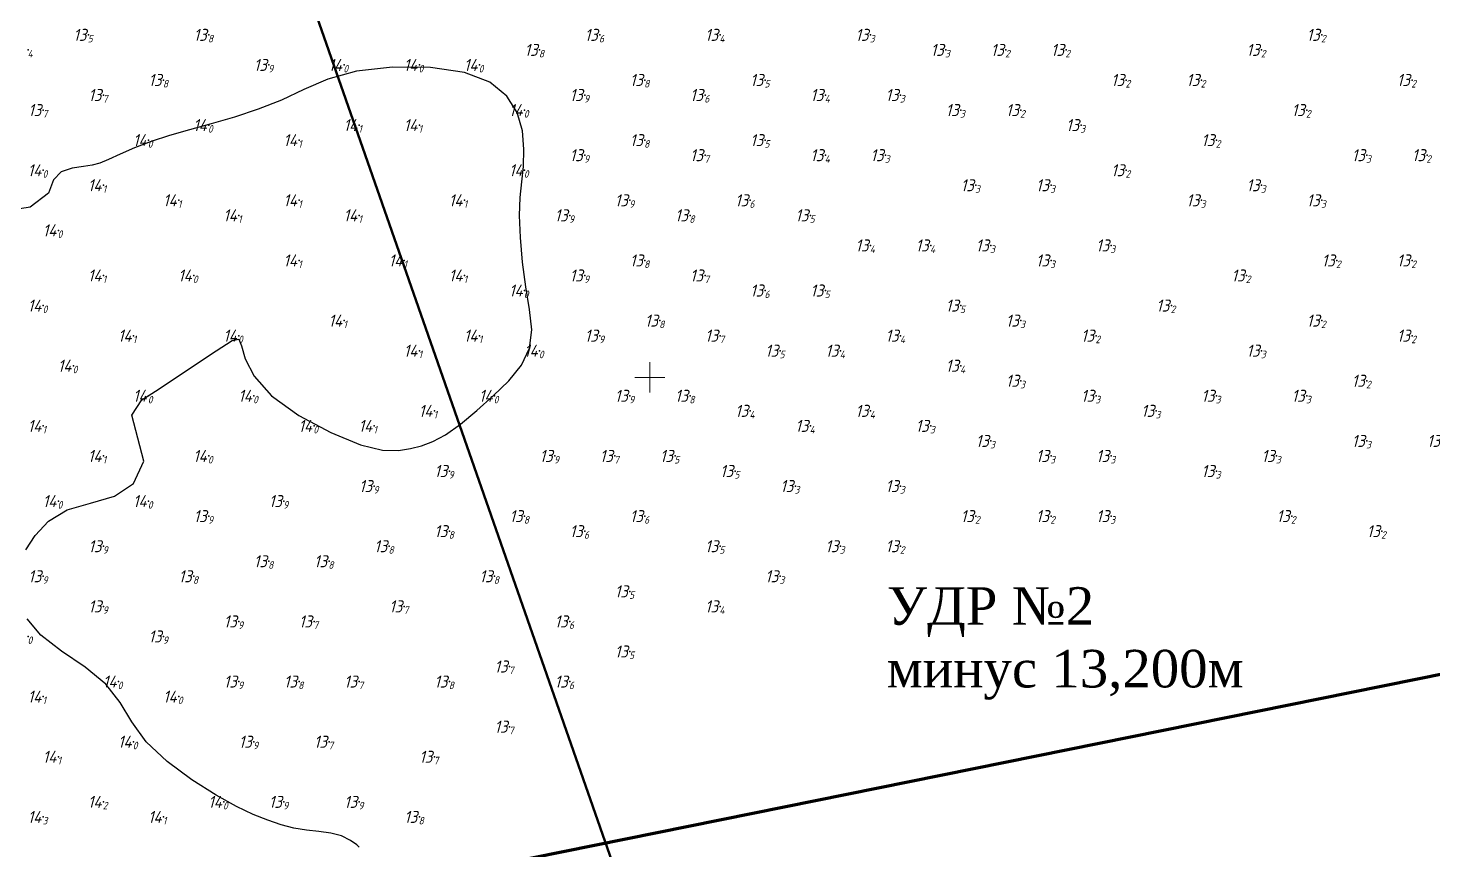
# Model space of a CAD drawing. Header units: feet. Extents: x 555402 to 556028, y 5031181 to 5031471.
# Drawn here: x 555762 to 555855.4, y 5031285.8 to 5031340.5 of the extents above; entities that cross this region are included whole.
import ezdxf
from ezdxf.enums import TextEntityAlignment as Align

# ---------------------------------------------------------------- set-up
doc = ezdxf.new("R2010")
doc.units = ezdxf.units.FT
doc.header["$LTSCALE"] = 5
doc.header["$MEASUREMENT"] = 0
doc.layers.add('_Р_СТ', color=8, linetype='CONTINUOUS', lineweight=9)
for name, color, linetype in [('DEPTHS_TEXT', 7, 'CONTINUOUS'), ('POINTS', 8, 'CONTINUOUS'), ('POINTS_CON', 150, 'CONTINUOUS'), ('надписи', 7, 'CONTINUOUS'), ('Р__ОН_Р__ОТ', 7, 'CONTINUOUS')]:
    doc.layers.add(name, color=color, linetype=linetype)
doc.styles.add('ISO', font='iso')
doc.styles.add('style1', font='times.ttf')

msp = doc.modelspace()

# ---------------------------------------------------------------- linework, layer by layer
at = {"layer": '_Р_СТ', "linetype": 'Continuous', "flags": 128}
for points in [[(555803.318, 5031316.229), (555803.318, 5031318.229)], [(555802.318, 5031317.229), (555804.318, 5031317.229)]]:
    msp.add_lwpolyline(points, dxfattribs=at)
at = {"layer": 'POINTS', "linetype": 'Continuous'}
for p in [(555766, 5031340, 13.5), (555774, 5031340, 13.8), (555800, 5031340, 13.6), (555808, 5031340, 13.4), (555818, 5031340, 13.3), (555848, 5031340, 13.2), (555762, 5031339, 13.4), (555796, 5031339, 13.8), (555823, 5031339, 13.3), (555827, 5031339, 13.2), (555831, 5031339, 13.2), (555844, 5031339, 13.2), (555778, 5031338, 13.9), (555783, 5031338, 14), (555788, 5031338, 14), (555792, 5031338, 14), (555771, 5031337, 13.8), (555803, 5031337, 13.8), (555811, 5031337, 13.5), (555835, 5031337, 13.2), (555840, 5031337, 13.2), (555854, 5031337, 13.2), (555767, 5031336, 13.7), (555799, 5031336, 13.9), (555807, 5031336, 13.6), (555815, 5031336, 13.4), (555820, 5031336, 13.3), (555763, 5031335, 13.7), (555795, 5031335, 14), (555824, 5031335, 13.3), (555828, 5031335, 13.2), (555847, 5031335, 13.2), (555774, 5031334, 14), (555784, 5031334, 14.1), (555788, 5031334, 14.1), (555832, 5031334, 13.3), (555770, 5031333, 14), (555780, 5031333, 14.1), (555803, 5031333, 13.8), (555811, 5031333, 13.5), (555841, 5031333, 13.2), (555799, 5031332, 13.9), (555807, 5031332, 13.7), (555815, 5031332, 13.4), (555819, 5031332, 13.3), (555851, 5031332, 13.3), (555855, 5031332, 13.2), (555763, 5031331, 14), (555795, 5031331, 14), (555835, 5031331, 13.2), (555767, 5031330, 14.1), (555825, 5031330, 13.3), (555830, 5031330, 13.3), (555844, 5031330, 13.3), (555772, 5031329, 14.1), (555780, 5031329, 14.1), (555791, 5031329, 14.1), (555802, 5031329, 13.9), (555810, 5031329, 13.6), (555840, 5031329, 13.3), (555848, 5031329, 13.3), (555776, 5031328, 14.1), (555784, 5031328, 14.1), (555798, 5031328, 13.9), (555806, 5031328, 13.8), (555814, 5031328, 13.5), (555764, 5031327, 14), (555818, 5031326, 13.4), (555822, 5031326, 13.4), (555826, 5031326, 13.3), (555834, 5031326, 13.3), (555780, 5031325, 14.1), (555787, 5031325, 14.1), (555803, 5031325, 13.8), (555830, 5031325, 13.3), (555849, 5031325, 13.2), (555854, 5031325, 13.2), (555767, 5031324, 14.1), (555773, 5031324, 14), (555791, 5031324, 14.1), (555799, 5031324, 13.9), (555807, 5031324, 13.7), (555843, 5031324, 13.2), (555795, 5031323, 14), (555811, 5031323, 13.6), (555815, 5031323, 13.5), (555763, 5031322, 14), (555824, 5031322, 13.5), (555838, 5031322, 13.2), (555783, 5031321, 14.1), (555804, 5031321, 13.8), (555828, 5031321, 13.3), (555848, 5031321, 13.2), (555769, 5031320, 14.1), (555776, 5031320, 14), (555792, 5031320, 14.1), (555800, 5031320, 13.9), (555808, 5031320, 13.7), (555820, 5031320, 13.4), (555833, 5031320, 13.2), (555854, 5031320, 13.2), (555788, 5031319, 14.1), (555796, 5031319, 14), (555812, 5031319, 13.5), (555816, 5031319, 13.4), (555844, 5031319, 13.3), (555765, 5031318, 14), (555824, 5031318, 13.4), (555828, 5031317, 13.3), (555851, 5031317, 13.2), (555770, 5031316, 14), (555777, 5031316, 14), (555793, 5031316, 14), (555802, 5031316, 13.9), (555806, 5031316, 13.8), (555833, 5031316, 13.3), (555841, 5031316, 13.3), (555847, 5031316, 13.3), (555789, 5031315, 14.1), (555810, 5031315, 13.4), (555818, 5031315, 13.4), (555837, 5031315, 13.3), (555763, 5031314, 14.1), (555781, 5031314, 14), (555785, 5031314, 14.1), (555814, 5031314, 13.4), (555822, 5031314, 13.3), (555826, 5031313, 13.3), (555851, 5031313, 13.3), (555767, 5031312, 14.1), (555774, 5031312, 14), (555797, 5031312, 13.9), (555801, 5031312, 13.7), (555805, 5031312, 13.5), (555830, 5031312, 13.3), (555834, 5031312, 13.3), (555845, 5031312, 13.3), (555790, 5031311, 13.9), (555809, 5031311, 13.5), (555841, 5031311, 13.3), (555785, 5031310, 13.9), (555813, 5031310, 13.3), (555820, 5031310, 13.3), (555764, 5031309, 14), (555770, 5031309, 14), (555779, 5031309, 13.9), (555774, 5031308, 13.9), (555795, 5031308, 13.8), (555803, 5031308, 13.6), (555825, 5031308, 13.2), (555830, 5031308, 13.2), (555834, 5031308, 13.3), (555846, 5031308, 13.2), (555790, 5031307, 13.8), (555799, 5031307, 13.6), (555852, 5031307, 13.2), (555767, 5031306, 13.9), (555786, 5031306, 13.8), (555808, 5031306, 13.5), (555816, 5031306, 13.3), (555820, 5031306, 13.2), (555778, 5031305, 13.8), (555782, 5031305, 13.8), (555763, 5031304, 13.9), (555773, 5031304, 13.8), (555793, 5031304, 13.8), (555812, 5031304, 13.3), (555802, 5031303, 13.5), (555767, 5031302, 13.9), (555787, 5031302, 13.7), (555808, 5031302, 13.4), (555776, 5031301, 13.9), (555781, 5031301, 13.7), (555798, 5031301, 13.6), (555762, 5031300, 14), (555771, 5031300, 13.9), (555802, 5031299, 13.5), (555794, 5031298, 13.7), (555768, 5031297, 14), (555776, 5031297, 13.9), (555780, 5031297, 13.8), (555784, 5031297, 13.7), (555790, 5031297, 13.8), (555798, 5031297, 13.6), (555763, 5031296, 14.1), (555772, 5031296, 14), (555794, 5031294, 13.7), (555769, 5031293, 14), (555777, 5031293, 13.9), (555782, 5031293, 13.7), (555764, 5031292, 14.1), (555789, 5031292, 13.7), (555767, 5031289, 14.2), (555775, 5031289, 14), (555779, 5031289, 13.9), (555784, 5031289, 13.9), (555763, 5031288, 14.3), (555771, 5031288, 14.1), (555788, 5031288, 13.8)]:
    msp.add_point(p, dxfattribs=at)
at = {"layer": 'POINTS_CON', "linetype": 'Continuous', "flags": 128}
msp.add_lwpolyline([(555769.539, 5031315.732), (555770.697, 5031316.476), (555772.65, 5031317.768), (555774.5, 5031319), (555775.562, 5031319.679), (555775.994, 5031319.765), (555776.167, 5031319.333), (555776.426, 5031318.469), (555777.019, 5031317.309), (555778.167, 5031316), (555779.978, 5031314.694), (555782.105, 5031313.556), (555784.083, 5031312.75), (555785.559, 5031312.389), (555786.608, 5031312.361), (555787.417, 5031312.5), (555788.151, 5031312.682), (555788.904, 5031312.957), (555789.75, 5031313.417), (555790.738, 5031314.123), (555791.818, 5031315.015), (555792.917, 5031316), (555793.951, 5031317.006), (555794.799, 5031318.049), (555795.333, 5031319.167), (555795.472, 5031320.392), (555795.333, 5031321.747), (555795.083, 5031323.25), (555794.864, 5031324.889), (555794.719, 5031326.528), (555794.667, 5031328), (555794.713, 5031329.194), (555794.815, 5031330.222), (555794.917, 5031331.25), (555794.957, 5031332.401), (555794.849, 5031333.627), (555794.5, 5031334.833), (555793.815, 5031335.932), (555792.685, 5031336.846), (555791, 5031337.5), (555788.735, 5031337.836), (555786.21, 5031337.858), (555783.833, 5031337.583), (555781.907, 5031337.049), (555780.315, 5031336.367), (555778.833, 5031335.667), (555777.29, 5031335.052), (555775.71, 5031334.531), (555774.167, 5031334.083), (555772.722, 5031333.688), (555771.389, 5031333.312), (555770.167, 5031332.917), (555769.062, 5031332.483), (555768.105, 5031332.059), (555767.333, 5031331.708), (555766.753, 5031331.478), (555766.247, 5031331.341), (555765.667, 5031331.25), (555764.926, 5031331.143), (555764.187, 5031330.891), (555763.673, 5031330.351), (555763.346, 5031329.47), (555762.124, 5031328.553), (555758.667, 5031328)], dxfattribs=at)
at = {"layer": 'POINTS_CON', "linetype": 'Continuous'}
for points in [[(555761.833, 5031305.75), (555762.454, 5031306.719), (555763.352, 5031307.67), (555764.583, 5031308.417), (555766.136, 5031308.87), (555767.725, 5031309.324), (555769, 5031310.167), (555769.673, 5031311.648), (555768.888, 5031314.719), (555769.539, 5031315.732)], [(555784, 5031286), (555783.846, 5031286.139), (555783.432, 5031286.444), (555782.833, 5031286.75), (555782.117, 5031286.93), (555781.327, 5031287.024), (555780.5, 5031287.111), (555779.664, 5031287.259), (555778.809, 5031287.481), (555777.917, 5031287.778), (555776.957, 5031288.16), (555775.849, 5031288.691), (555774.5, 5031289.444), (555772.883, 5031290.465), (555771.228, 5031291.683), (555769.833, 5031293), (555768.883, 5031294.327), (555768.117, 5031295.617), (555767.167, 5031296.833), (555765.784, 5031297.954), (555764.216, 5031299.019), (555762.833, 5031300.083), (555761.923, 5031301.182)]]:
    msp.add_lwpolyline(points, dxfattribs=at)
at = {"layer": 'надписи', "color": 6, "linetype": 'Continuous', "lineweight": 50}
msp.add_line((555762.953, 5031393.431), (555804.305, 5031275.036), dxfattribs=at)
at = {"layer": 'надписи', "color": 1, "linetype": 'Continuous', "lineweight": 100, "flags": 128}
msp.add_lwpolyline([(555696.236, 5031345.147), (555848.54, 5031402.221), (555933.195, 5031404.906), (555965.436, 5031319.623), (555724.081, 5031270.839), (555696.236, 5031345.147)], dxfattribs=at)
at = {"layer": 'Р__ОН_Р__ОТ', "color": 96, "linetype": 'Continuous', "lineweight": 50, "flags": 128}
msp.add_lwpolyline([(555417.7, 5031197.3), (555647.7, 5031255.4), (555995.5, 5031325.7), (556001.9, 5031346.7), (555967.5, 5031457.8), (555918.6, 5031446.9), (555891.9, 5031446.3), (555408.8, 5031291.6), (555417.7, 5031197.3)], close=True, dxfattribs=at)

# ---------------------------------------------------------------- texts
at = {"layer": 'DEPTHS_TEXT', "linetype": 'Continuous', "style": 'ISO', "oblique": 15}
for s, p in [('13', (555765.866, 5031340)), ('13', (555773.866, 5031340)), ('13', (555799.866, 5031340)), ('13', (555807.866, 5031340)), ('13', (555817.866, 5031340)), ('13', (555847.866, 5031340)), ('13', (555795.866, 5031339)), ('13', (555822.866, 5031339)), ('13', (555826.866, 5031339)), ('13', (555830.866, 5031339)), ('13', (555843.866, 5031339)), ('13', (555777.866, 5031338)), ('14', (555782.866, 5031338)), ('14', (555787.866, 5031338)), ('14', (555791.866, 5031338)), ('13', (555770.866, 5031337)), ('13', (555802.866, 5031337)), ('13', (555810.866, 5031337)), ('13', (555834.866, 5031337)), ('13', (555839.866, 5031337)), ('13', (555853.866, 5031337)), ('13', (555766.866, 5031336)), ('13', (555798.866, 5031336)), ('13', (555806.866, 5031336)), ('13', (555814.866, 5031336)), ('13', (555819.866, 5031336)), ('13', (555762.866, 5031335)), ('14', (555794.866, 5031335)), ('13', (555823.866, 5031335)), ('13', (555827.866, 5031335)), ('13', (555846.866, 5031335)), ('14', (555773.866, 5031334)), ('14', (555783.866, 5031334)), ('14', (555787.866, 5031334)), ('13', (555831.866, 5031334)), ('14', (555769.866, 5031333)), ('14', (555779.866, 5031333)), ('13', (555802.866, 5031333)), ('13', (555810.866, 5031333)), ('13', (555840.866, 5031333)), ('13', (555798.866, 5031332)), ('13', (555806.866, 5031332)), ('13', (555814.866, 5031332)), ('13', (555818.866, 5031332)), ('13', (555850.866, 5031332)), ('13', (555854.866, 5031332)), ('14', (555762.866, 5031331)), ('14', (555794.866, 5031331)), ('13', (555834.866, 5031331)), ('14', (555766.866, 5031330)), ('13', (555824.866, 5031330)), ('13', (555829.866, 5031330)), ('13', (555843.866, 5031330)), ('14', (555771.866, 5031329)), ('14', (555779.866, 5031329)), ('14', (555790.866, 5031329)), ('13', (555801.866, 5031329)), ('13', (555809.866, 5031329)), ('13', (555839.866, 5031329)), ('13', (555847.866, 5031329)), ('14', (555775.866, 5031328)), ('14', (555783.866, 5031328)), ('13', (555797.866, 5031328)), ('13', (555805.866, 5031328)), ('13', (555813.866, 5031328)), ('14', (555763.866, 5031327)), ('13', (555817.866, 5031326)), ('13', (555821.866, 5031326)), ('13', (555825.866, 5031326)), ('13', (555833.866, 5031326)), ('14', (555779.866, 5031325)), ('14', (555786.866, 5031325)), ('13', (555802.866, 5031325)), ('13', (555829.866, 5031325)), ('13', (555848.866, 5031325)), ('13', (555853.866, 5031325)), ('14', (555766.866, 5031324)), ('14', (555772.866, 5031324)), ('14', (555790.866, 5031324)), ('13', (555798.866, 5031324)), ('13', (555806.866, 5031324)), ('13', (555842.866, 5031324)), ('14', (555794.866, 5031323)), ('13', (555810.866, 5031323)), ('13', (555814.866, 5031323)), ('14', (555762.866, 5031322)), ('13', (555823.866, 5031322)), ('13', (555837.866, 5031322)), ('14', (555782.866, 5031321)), ('13', (555803.866, 5031321)), ('13', (555827.866, 5031321)), ('13', (555847.866, 5031321)), ('14', (555768.866, 5031320)), ('14', (555775.866, 5031320)), ('14', (555791.866, 5031320)), ('13', (555799.866, 5031320)), ('13', (555807.866, 5031320)), ('13', (555819.866, 5031320)), ('13', (555832.866, 5031320)), ('13', (555853.866, 5031320)), ('14', (555787.866, 5031319)), ('14', (555795.866, 5031319)), ('13', (555811.866, 5031319)), ('13', (555815.866, 5031319)), ('13', (555843.866, 5031319)), ('14', (555764.866, 5031318)), ('13', (555823.866, 5031318)), ('13', (555827.866, 5031317)), ('13', (555850.866, 5031317)), ('14', (555769.866, 5031316)), ('14', (555776.866, 5031316)), ('14', (555792.866, 5031316)), ('13', (555801.866, 5031316)), ('13', (555805.866, 5031316)), ('13', (555832.866, 5031316)), ('13', (555840.866, 5031316)), ('13', (555846.866, 5031316)), ('14', (555788.866, 5031315)), ('13', (555809.866, 5031315)), ('13', (555817.866, 5031315)), ('13', (555836.866, 5031315)), ('14', (555762.866, 5031314)), ('14', (555780.866, 5031314)), ('14', (555784.866, 5031314)), ('13', (555813.866, 5031314)), ('13', (555821.866, 5031314)), ('13', (555825.866, 5031313)), ('13', (555850.866, 5031313)), ('13', (555855.866, 5031313)), ('14', (555766.866, 5031312)), ('14', (555773.866, 5031312)), ('13', (555796.866, 5031312)), ('13', (555800.866, 5031312)), ('13', (555804.866, 5031312)), ('13', (555829.866, 5031312)), ('13', (555833.866, 5031312)), ('13', (555844.866, 5031312)), ('13', (555789.866, 5031311)), ('13', (555808.866, 5031311)), ('13', (555840.866, 5031311)), ('13', (555784.866, 5031310)), ('13', (555812.866, 5031310)), ('13', (555819.866, 5031310)), ('14', (555763.866, 5031309)), ('14', (555769.866, 5031309)), ('13', (555778.866, 5031309)), ('13', (555773.866, 5031308)), ('13', (555794.866, 5031308)), ('13', (555802.866, 5031308)), ('13', (555824.866, 5031308)), ('13', (555829.866, 5031308)), ('13', (555833.866, 5031308)), ('13', (555845.866, 5031308)), ('13', (555789.866, 5031307)), ('13', (555798.866, 5031307)), ('13', (555851.866, 5031307)), ('13', (555766.866, 5031306)), ('13', (555785.866, 5031306)), ('13', (555807.866, 5031306)), ('13', (555815.866, 5031306)), ('13', (555819.866, 5031306)), ('13', (555777.866, 5031305)), ('13', (555781.866, 5031305)), ('13', (555762.866, 5031304)), ('13', (555772.866, 5031304)), ('13', (555792.866, 5031304)), ('13', (555811.866, 5031304)), ('13', (555801.866, 5031303)), ('13', (555766.866, 5031302)), ('13', (555786.866, 5031302)), ('13', (555807.866, 5031302)), ('13', (555775.866, 5031301)), ('13', (555780.866, 5031301)), ('13', (555797.866, 5031301)), ('13', (555770.866, 5031300)), ('13', (555801.866, 5031299)), ('13', (555793.866, 5031298)), ('14', (555767.866, 5031297)), ('13', (555775.866, 5031297)), ('13', (555779.866, 5031297)), ('13', (555783.866, 5031297)), ('13', (555789.866, 5031297)), ('13', (555797.866, 5031297)), ('14', (555762.866, 5031296)), ('14', (555771.866, 5031296)), ('13', (555793.866, 5031294)), ('14', (555768.866, 5031293)), ('13', (555776.866, 5031293)), ('13', (555781.866, 5031293)), ('14', (555763.866, 5031292)), ('13', (555788.866, 5031292)), ('14', (555766.866, 5031289)), ('14', (555774.866, 5031289)), ('13', (555778.866, 5031289)), ('13', (555783.866, 5031289)), ('14', (555762.866, 5031288)), ('14', (555770.866, 5031288)), ('13', (555787.866, 5031288))]:
    msp.add_text(s, height=0.8, dxfattribs=at).set_placement(p, align=Align.MIDDLE_RIGHT)
for s, p in [('5', (555765.95, 5031340)), ('8', (555773.95, 5031340)), ('6', (555799.95, 5031340)), ('4', (555807.95, 5031340)), ('3', (555817.95, 5031340)), ('2', (555847.95, 5031340)), ('4', (555761.95, 5031339)), ('8', (555795.95, 5031339)), ('3', (555822.95, 5031339)), ('2', (555826.95, 5031339)), ('2', (555830.95, 5031339)), ('2', (555843.95, 5031339)), ('9', (555777.95, 5031338)), ('0', (555782.95, 5031338)), ('0', (555787.95, 5031338)), ('0', (555791.95, 5031338)), ('8', (555770.95, 5031337)), ('8', (555802.95, 5031337)), ('5', (555810.95, 5031337)), ('2', (555834.95, 5031337)), ('2', (555839.95, 5031337)), ('2', (555853.95, 5031337)), ('7', (555766.95, 5031336)), ('9', (555798.95, 5031336)), ('6', (555806.95, 5031336)), ('4', (555814.95, 5031336)), ('3', (555819.95, 5031336)), ('7', (555762.95, 5031335)), ('0', (555794.95, 5031335)), ('3', (555823.95, 5031335)), ('2', (555827.95, 5031335)), ('2', (555846.95, 5031335)), ('0', (555773.95, 5031334)), ('1', (555783.95, 5031334)), ('1', (555787.95, 5031334)), ('3', (555831.95, 5031334)), ('0', (555769.95, 5031333)), ('1', (555779.95, 5031333)), ('8', (555802.95, 5031333)), ('5', (555810.95, 5031333)), ('2', (555840.95, 5031333)), ('9', (555798.95, 5031332)), ('7', (555806.95, 5031332)), ('4', (555814.95, 5031332)), ('3', (555818.95, 5031332)), ('3', (555850.95, 5031332)), ('2', (555854.95, 5031332)), ('0', (555762.95, 5031331)), ('0', (555794.95, 5031331)), ('2', (555834.95, 5031331)), ('1', (555766.95, 5031330)), ('3', (555824.95, 5031330)), ('3', (555829.95, 5031330)), ('3', (555843.95, 5031330)), ('1', (555771.95, 5031329)), ('1', (555779.95, 5031329)), ('1', (555790.95, 5031329)), ('9', (555801.95, 5031329)), ('6', (555809.95, 5031329)), ('3', (555839.95, 5031329)), ('3', (555847.95, 5031329)), ('1', (555775.95, 5031328)), ('1', (555783.95, 5031328)), ('9', (555797.95, 5031328)), ('8', (555805.95, 5031328)), ('5', (555813.95, 5031328)), ('0', (555763.95, 5031327)), ('4', (555817.95, 5031326)), ('4', (555821.95, 5031326)), ('3', (555825.95, 5031326)), ('3', (555833.95, 5031326)), ('1', (555779.95, 5031325)), ('1', (555786.95, 5031325)), ('8', (555802.95, 5031325)), ('3', (555829.95, 5031325)), ('2', (555848.95, 5031325)), ('2', (555853.95, 5031325)), ('1', (555766.95, 5031324)), ('0', (555772.95, 5031324)), ('1', (555790.95, 5031324)), ('9', (555798.95, 5031324)), ('7', (555806.95, 5031324)), ('2', (555842.95, 5031324)), ('0', (555794.95, 5031323)), ('6', (555810.95, 5031323)), ('5', (555814.95, 5031323)), ('0', (555762.95, 5031322)), ('5', (555823.95, 5031322)), ('2', (555837.95, 5031322)), ('1', (555782.95, 5031321)), ('8', (555803.95, 5031321)), ('3', (555827.95, 5031321)), ('2', (555847.95, 5031321)), ('1', (555768.95, 5031320)), ('0', (555775.95, 5031320)), ('1', (555791.95, 5031320)), ('9', (555799.95, 5031320)), ('7', (555807.95, 5031320)), ('4', (555819.95, 5031320)), ('2', (555832.95, 5031320)), ('2', (555853.95, 5031320)), ('1', (555787.95, 5031319)), ('0', (555795.95, 5031319)), ('5', (555811.95, 5031319)), ('4', (555815.95, 5031319)), ('3', (555843.95, 5031319)), ('0', (555764.95, 5031318)), ('4', (555823.95, 5031318)), ('3', (555827.95, 5031317)), ('2', (555850.95, 5031317)), ('0', (555769.95, 5031316)), ('0', (555776.95, 5031316)), ('0', (555792.95, 5031316)), ('9', (555801.95, 5031316)), ('8', (555805.95, 5031316)), ('3', (555832.95, 5031316)), ('3', (555840.95, 5031316)), ('3', (555846.95, 5031316)), ('1', (555788.95, 5031315)), ('4', (555809.95, 5031315)), ('4', (555817.95, 5031315)), ('3', (555836.95, 5031315)), ('1', (555762.95, 5031314)), ('0', (555780.95, 5031314)), ('1', (555784.95, 5031314)), ('4', (555813.95, 5031314)), ('3', (555821.95, 5031314)), ('3', (555825.95, 5031313)), ('3', (555850.95, 5031313)), ('1', (555766.95, 5031312)), ('0', (555773.95, 5031312)), ('9', (555796.95, 5031312)), ('7', (555800.95, 5031312)), ('5', (555804.95, 5031312)), ('3', (555829.95, 5031312)), ('3', (555833.95, 5031312)), ('3', (555844.95, 5031312)), ('9', (555789.95, 5031311)), ('5', (555808.95, 5031311)), ('3', (555840.95, 5031311)), ('9', (555784.95, 5031310)), ('3', (555812.95, 5031310)), ('3', (555819.95, 5031310)), ('0', (555763.95, 5031309)), ('0', (555769.95, 5031309)), ('9', (555778.95, 5031309)), ('9', (555773.95, 5031308)), ('8', (555794.95, 5031308)), ('6', (555802.95, 5031308)), ('2', (555824.95, 5031308)), ('2', (555829.95, 5031308)), ('3', (555833.95, 5031308)), ('2', (555845.95, 5031308)), ('8', (555789.95, 5031307)), ('6', (555798.95, 5031307)), ('2', (555851.95, 5031307)), ('9', (555766.95, 5031306)), ('8', (555785.95, 5031306)), ('5', (555807.95, 5031306)), ('3', (555815.95, 5031306)), ('2', (555819.95, 5031306)), ('8', (555777.95, 5031305)), ('8', (555781.95, 5031305)), ('9', (555762.95, 5031304)), ('8', (555772.95, 5031304)), ('8', (555792.95, 5031304)), ('3', (555811.95, 5031304)), ('5', (555801.95, 5031303)), ('9', (555766.95, 5031302)), ('7', (555786.95, 5031302)), ('4', (555807.95, 5031302)), ('9', (555775.95, 5031301)), ('7', (555780.95, 5031301)), ('6', (555797.95, 5031301)), ('0', (555761.95, 5031300)), ('9', (555770.95, 5031300)), ('5', (555801.95, 5031299)), ('7', (555793.95, 5031298)), ('0', (555767.95, 5031297)), ('9', (555775.95, 5031297)), ('8', (555779.95, 5031297)), ('7', (555783.95, 5031297)), ('8', (555789.95, 5031297)), ('6', (555797.95, 5031297)), ('1', (555762.95, 5031296)), ('0', (555771.95, 5031296)), ('7', (555793.95, 5031294)), ('0', (555768.95, 5031293)), ('9', (555776.95, 5031293)), ('7', (555781.95, 5031293)), ('1', (555763.95, 5031292)), ('7', (555788.95, 5031292)), ('2', (555766.95, 5031289)), ('0', (555774.95, 5031289)), ('9', (555778.95, 5031289)), ('9', (555783.95, 5031289)), ('3', (555762.95, 5031288)), ('1', (555770.95, 5031288)), ('8', (555787.95, 5031288))]:
    msp.add_text(s, height=0.5, dxfattribs=at).set_placement(p, align=Align.TOP_LEFT)
at = {"layer": 'надписи', "insert": (555819.084, 5031303.277), "char_height": 2.5, "attachment_point": 1, "style": 'style1'}
msp.add_mtext_dynamic_manual_height_columns('{\\C1;УДР №2\\Pминус 13,200м}', width=26.65455, gutter_width=12.5, heights=[0], dxfattribs=at)

doc.saveas('drawing.dxf')
